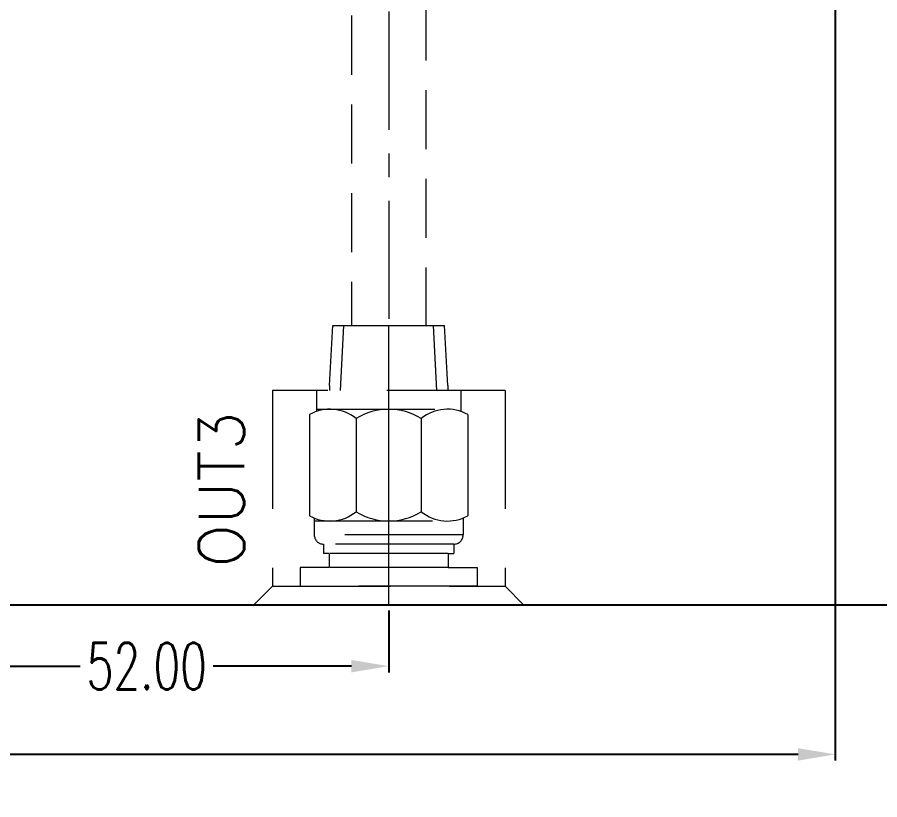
# Model space of a CAD drawing. Header units: inches. Extents: x 157915 to 159347, y -49911 to -48898.
# Drawn here: x 159090.2 to 159182.9, y -49422.8 to -49338.8 of the extents above; entities that cross this region are included whole.
import ezdxf
from ezdxf.enums import TextEntityAlignment as Align

# ---------------------------------------------------------------- set-up
doc = ezdxf.new("R2010")
doc.units = ezdxf.units.IN
doc.header["$LTSCALE"] = 2
doc.header["$MEASUREMENT"] = 0
doc.header["$PDMODE"] = 3
doc.header["$PDSIZE"] = 0.3125
doc.linetypes.add('CENTER', pattern=[50.8, 31.75, -6.35, 6.35, -6.35])
doc.linetypes.add('HIDDEN', pattern=[9.525, 6.35, -3.175])
doc.layers.get('0').update_dxf_attribs({"linetype": 'CONTINUOUS'})
doc.layers.get('Defpoints').update_dxf_attribs({"linetype": 'CONTINUOUS'})
for name, color, linetype in [('5', 5, 'CONTINUOUS'), ('COOL', 171, 'CONTINUOUS'), ('WT', 4, 'CONTINUOUS')]:
    doc.layers.add(name, color=color, linetype=linetype)
doc.layers.add('dim', color=3, linetype='CONTINUOUS', lineweight=15)
doc.layers.add('WR', color=122, linetype='HIDDEN', lineweight=18)
doc.styles.get("Standard").update_dxf_attribs({"font": 'txt.shx', "width": 0.67})
doc.dimstyles.new('2.00', dxfattribs={"dimtxt": 5, "dimasz": 4, "dimexe": 0.666, "dimexo": 0.626, "dimgap": 1, "dimtad": 0, "dimzin": 0, "dimdsep": 46, "dimtxsty": 'Standard', "dimcen": 0.09, "dimclrd": 3, "dimclre": 3, "dimclrt": 7, "dimazin": 0, "dimtfac": 1, "dimtofl": 0, "dimtmove": 0, "dimatfit": 0, "dimfxl": 0, "dimtolj": 1, "dimtzin": 0, "dimarcsym": 0})

# ---------------------------------------------------------------- blocks, each defined once
blk = doc.blocks.new('*D35394')
at = {"layer": 'Defpoints', "color": 0}
for p in [(158903.104, -49398.868), (159253.104, -49398.868), (158903.104, -49426.844)]:
    blk.add_point(p, dxfattribs=at)
at = {"layer": 'dim', "color": 3, "linetype": 'ByBlock', "lineweight": -2}
for p, q in [((158903.104, -49399.494), (158903.104, -49427.51)), ((159253.104, -49399.494), (159253.104, -49427.51)), ((158907.104, -49426.844), (159069.566, -49426.844)), ((159249.104, -49426.844), (159086.641, -49426.844))]:
    blk.add_line(p, q, dxfattribs=at)
at = {"layer": 'dim', "color": 3, "linetype": 'ByBlock'}
for points in [[(158907.104, -49426.177), (158907.104, -49427.51), (158903.104, -49426.844)], [(159249.104, -49427.51), (159249.104, -49426.177), (159253.104, -49426.844)]]:
    blk.add_solid(points, dxfattribs=at)
at = {"layer": 'dim', "color": 7, "linetype": 'ByBlock', "insert": (159078.104, -49426.844), "char_height": 5, "attachment_point": 5}
blk.add_mtext('\\A1;350.00', dxfattribs=at)
blk = doc.blocks.new('*D35395')
at = {"layer": 'Defpoints', "color": 0}
for p in [(158978.104, -49313.238), (159178.104, -49318.867), (158978.104, -49417.937)]:
    blk.add_point(p, dxfattribs=at)
at = {"layer": 'dim', "color": 3, "linetype": 'ByBlock', "lineweight": -2}
for p, q in [((158978.104, -49313.864), (158978.104, -49418.603)), ((159178.104, -49319.493), (159178.104, -49418.603)), ((158982.104, -49417.937), (159069.846, -49417.937)), ((159174.104, -49417.937), (159086.362, -49417.937))]:
    blk.add_line(p, q, dxfattribs=at)
at = {"layer": 'dim', "color": 3, "linetype": 'ByBlock'}
for points in [[(158982.104, -49417.271), (158982.104, -49418.604), (158978.104, -49417.937)], [(159174.104, -49418.604), (159174.104, -49417.271), (159178.104, -49417.937)]]:
    blk.add_solid(points, dxfattribs=at)
at = {"layer": 'dim', "color": 7, "linetype": 'ByBlock', "insert": (159078.104, -49417.937), "char_height": 5, "attachment_point": 5}
blk.add_mtext('\\A1;200.00', dxfattribs=at)
blk = doc.blocks.new('*D37454')
at = {"layer": 'Defpoints', "color": 0}
for p in [(159078.104, -49401.868), (159130.104, -49401.868), (159130.104, -49408.461)]:
    blk.add_point(p, dxfattribs=at)
at = {"layer": 'dim', "color": 3, "linetype": 'ByBlock', "lineweight": -2}
for p, q in [((159078.104, -49402.494), (159078.104, -49409.127)), ((159130.104, -49402.494), (159130.104, -49409.127)), ((159082.104, -49408.461), (159096.962, -49408.461)), ((159126.104, -49408.461), (159111.246, -49408.461))]:
    blk.add_line(p, q, dxfattribs=at)
at = {"layer": 'dim', "color": 3, "linetype": 'ByBlock'}
for points in [[(159082.104, -49407.794), (159082.104, -49409.128), (159078.104, -49408.461)], [(159126.104, -49409.128), (159126.104, -49407.794), (159130.104, -49408.461)]]:
    blk.add_solid(points, dxfattribs=at)
at = {"layer": 'dim', "color": 7, "linetype": 'ByBlock', "insert": (159104.104, -49408.461), "char_height": 5, "attachment_point": 5}
blk.add_mtext('\\A1;52.00', dxfattribs=at)
blk = doc.blocks.new('20150129.111502')
at = {"layer": '5', "color": 122, "linetype": 'HIDDEN', "lineweight": 0}
for p, q in [((0, 14.5), (0, -14.5)), ((2, 12.5), (0, 14.5)), ((2, 12.5), (2, -12.5)), ((23, 12.5), (2, 12.5)), ((23, -12.5), (23, 12.5)), ((2, -9.5), (2, 9.5)), ((4.013, 9.5), (2, 9.5)), ((4.013, 6.4), (4.013, 9.5)), ((20.434, 8.5), (9.566, 8.5)), ((7.513, -8), (7.513, 8)), ((9.326, 8), (7.513, 8)), ((9, 8), (9, -8)), ((23, 7.75), (20.767, 7.75)), ((21, 7.75), (21, -7.75)), ((5.513, 6.4), (5.513, 7)), ((6.513, 7), (5.513, 7)), ((5.513, 6.4), (5.513, 7)), ((6.513, -7), (6.513, 7)), ((4.013, -6.4), (4.013, 6.4)), ((5.513, 6.4), (4.013, 6.4)), ((5.513, -6.4), (5.513, 6.4)), ((23.559, 6.35), (23, 6.35)), ((23.559, 6.35), (30, 6.012)), ((30, 6.012), (30, -6.012)), ((23, 5.188), (30, 4.821)), ((20.006, 3.501), (9.994, 3.501)), ((20.006, -3.501), (9.994, -3.501)), ((23, -5.188), (30, -4.821)), ((5.513, -6.4), (4.013, -6.4)), ((4.013, -6.4), (4.013, -9.5)), ((5.513, -6.4), (5.513, -7)), ((5.513, -6.4), (5.513, -7)), ((23.559, -6.35), (23, -6.35)), ((23.559, -6.35), (30, -6.012)), ((6.513, -7), (5.513, -7)), ((9.326, -8), (7.513, -8)), ((23, -7.75), (20.767, -7.75)), ((20.434, -8.5), (9.566, -8.5)), ((4.013, -9.5), (2, -9.5)), ((2, -12.5), (0, -14.5)), ((23, -12.5), (2, -12.5))]:
    blk.add_line(p, q, dxfattribs=at)
at = {"layer": '5', "color": 122, "linetype": 'CENTER', "lineweight": 0, "ltscale": 0.5}
blk.add_line((0, 0), (30, 0), dxfattribs=at)
at = {"layer": '5', "color": 122, "linetype": 'HIDDEN', "lineweight": 0}
for centre, radius, start, end in [((13.468, 6.315), 4.471, 150.752, 219.01835), ((16.532, 6.315), 4.471, 320.98165, 29.248), ((7.513, 7), 1, 90, 180), ((15.662, 0), 6.662, 148.30163, 211.69837), ((14.338, 0), 6.662, 328.30163, 31.69837), ((13.468, -6.315), 4.471, 140.98165, 209.248), ((16.532, -6.315), 4.471, 330.752, 39.01835), ((7.513, -7), 1, 180, 270)]:
    blk.add_arc(centre, radius, start, end, dxfattribs=at)

msp = doc.modelspace()

# ---------------------------------------------------------------- linework, layer by layer
msp.add_line((158906.104, -49401.868), (159250.104, -49401.868))
at = {"layer": 'WR', "linetype": 'HIDDEN', "ltscale": 0.5}
for p, q in [((159126.104, -49252.868), (159126.104, -49371.868)), ((159134.104, -49260.868), (159134.104, -49371.868))]:
    msp.add_line(p, q, dxfattribs=at)
at = {"layer": 'WR', "linetype": 'CENTER', "ltscale": 0.2}
msp.add_line((159130.104, -49256.868), (159130.104, -49371.868), dxfattribs=at)

# ---------------------------------------------------------------- block references
at = {"layer": 'WT', "linetype": 'ByBlock', "rotation": 90}
msp.add_blockref('20150129.111502', (159130.104, -49401.868), dxfattribs=at)

# ---------------------------------------------------------------- texts
at = {"layer": 'COOL', "color": 4}
msp.add_text('OUT3', height=4.8768, rotation=450, dxfattribs=at).set_placement((159112.131, -49389.475), align=Align.MIDDLE)

# ---------------------------------------------------------------- dimensions: what is measured, and where the dimension line sits
at = {"layer": 'dim', "linetype": 'ByBlock'}
for base, p1, p2, picture, middle in [((158978.104, -49417.937), (159178.104, -49318.867), (158978.104, -49313.238), '*D35395', (159078.104, -49417.937)), ((158903.104, -49426.844), (159253.104, -49398.868), (158903.104, -49398.868), '*D35394', (159078.104, -49426.844))]:
    dim = msp.add_linear_dim(base=base, p1=p1, p2=p2, angle=180, dimstyle='2.00', dxfattribs=at)
    dim.commit()
    dim.dimension.update_dxf_attribs({"geometry": picture, "text_midpoint": middle, "dimtype": 160})
dim = msp.add_linear_dim(base=(159130.104, -49408.461), p1=(159078.104, -49401.868), p2=(159130.104, -49401.868), dimstyle='2.00', dxfattribs=at)
dim.commit()
dim.dimension.update_dxf_attribs({"geometry": '*D37454', "text_midpoint": (159104.104, -49408.461)})

doc.saveas('drawing.dxf')
